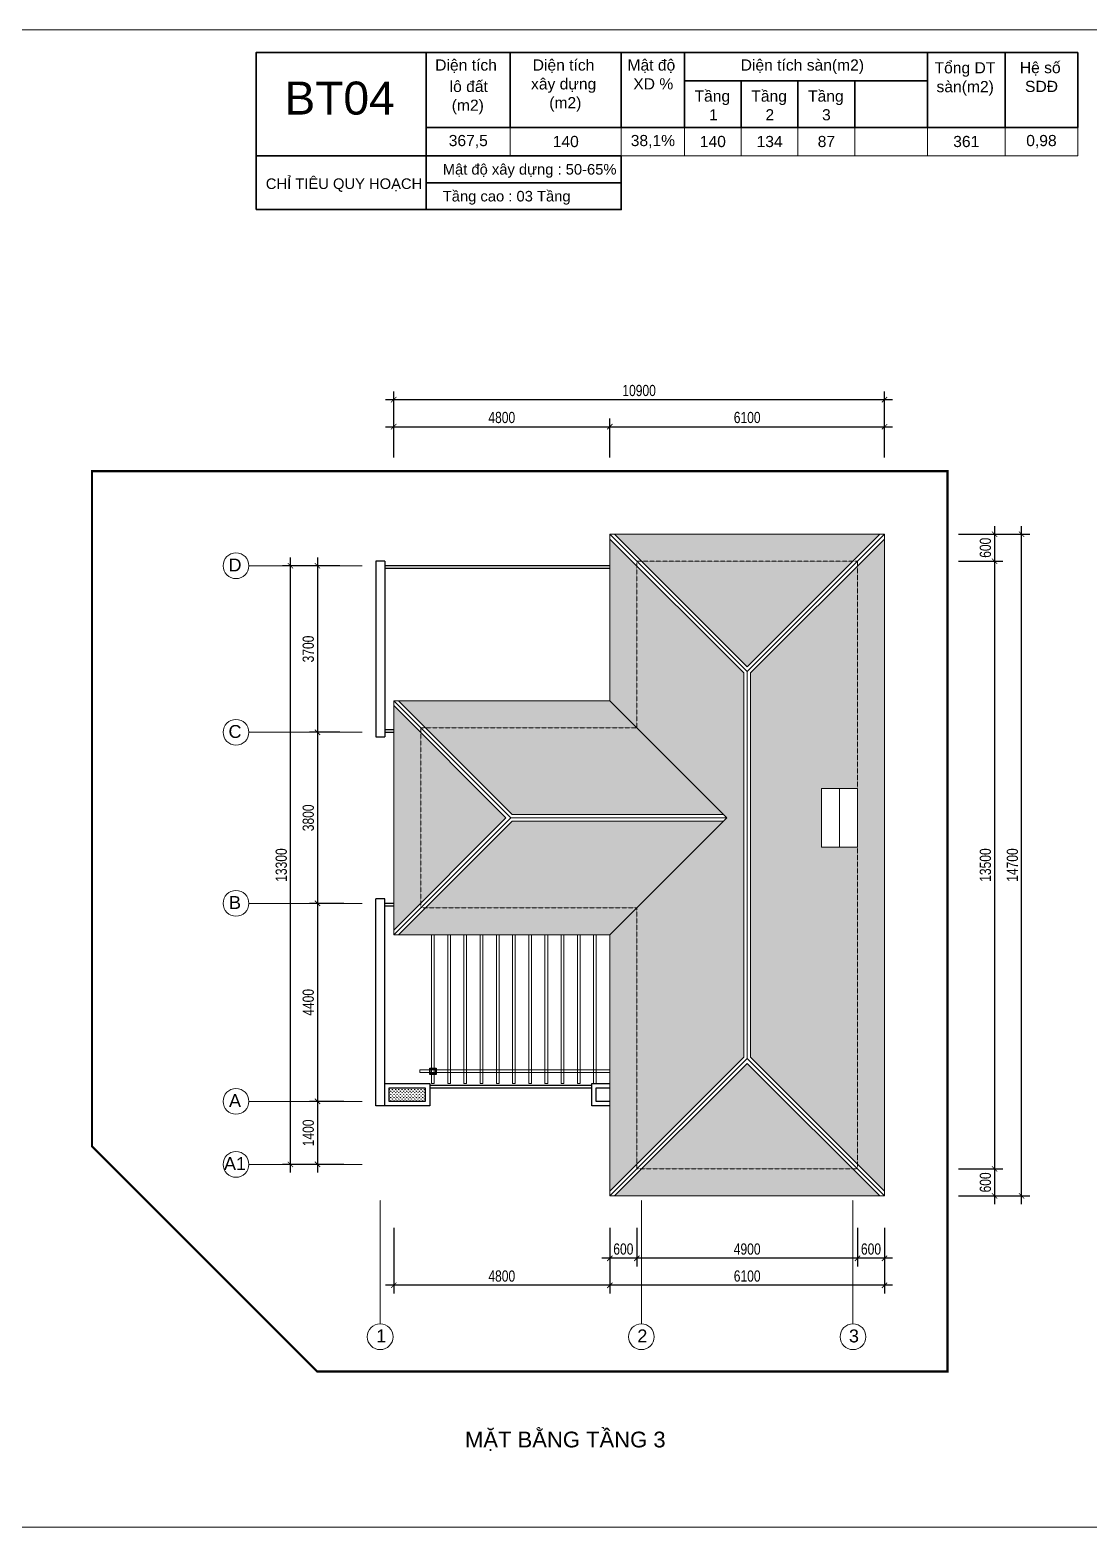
# Model space of a CAD drawing. Header units: millimetres. Extents: x 33748 to 451939, y -263262 to 62681.
# Drawn here: x 250177 to 273697, y -194383 to -161119 of the extents above; entities that cross this region are included whole.
import ezdxf
from ezdxf.enums import TextEntityAlignment as Align
from ezdxf.xclip import XClip

# ---------------------------------------------------------------- set-up
doc = ezdxf.new("R2010")
doc.units = ezdxf.units.MM
doc.header["$PDMODE"] = 98
doc.linetypes.add('CENTER', pattern=[50.8, 31.75, -6.35, 6.35, -6.35])
doc.linetypes.add('HIDDEN', pattern=[0.375, 0.25, -0.125])
doc.layers.get('Defpoints').update_dxf_attribs({"color": 202, "lineweight": 13})
for name, color, linetype, lineweight in [('-CENTER', 143, 'CENTER', 13), ('-FURNITURE', 46, 'Continuous', 9), ('-HIDE', 3, 'HIDDEN', 13), ('-KH', 143, 'Continuous', 13), ('-LINE1', 7, 'Continuous', 18), ('-RANH GIOI KHU DAT', 12, 'CENTER', 18), ('-TEXT', 7, 'Continuous', 15), ('-WALL', 4, 'Continuous', 35)]:
    doc.layers.add(name, color=color, linetype=linetype, lineweight=lineweight)
for name, color, linetype in [('12. NET DIM', 9, 'Continuous'), ('13. NET HATCH', 252, 'Continuous'), ('A-Flor-Hral', 242, 'Continuous')]:
    doc.layers.add(name, color=color, linetype=linetype)
doc.styles.add('1', font='arial.ttf')
doc.styles.add('AVANH', font='', dxfattribs={"width": 0.8})
doc.styles.get("Standard").update_dxf_attribs({"font": 'arial.ttf'})
doc.styles.get('AVANH').set_extended_font_data('.VnAvantH')
doc.dimstyles.new('C_100A3', dxfattribs={"dimscale": 100, "dimtxt": 2.5, "dimasz": 1.2, "dimexe": 1.8, "dimexo": 0, "dimgap": 0.75, "dimtad": 1, "dimdec": 0, "dimzin": 0, "dimdsep": 46, "dimtxsty": 'AVANH', "dimblk": 'ARCHTICK', "dimcen": 0, "dimdle": 1.8, "dimclrd": 256, "dimclre": 256, "dimclrt": 7, "dimadec": 0, "dimazin": 0, "dimtfac": 0.0001, "dimtdec": 0, "dimtix": 1, "dimtmove": 2, "dimatfit": 3, "dimldrblk": 'ARCHTICK', "dimfxl": 1.8, "dimtolj": 1, "dimtzin": 0, "dimarcsym": 0})

# ---------------------------------------------------------------- blocks, each defined once
blk = doc.blocks.new('A$C37A47670')
at = {"layer": '-WALL'}
for p, q in [((0, 1905), (16565, 1905)), ((0, 1905), (0, 0)), ((2134, 1905), (2134, 0)), ((4959, 1905), (4959, 0)), ((6565, 1905), (6565, 0)), ((12744, 1905), (12744, 0)), ((14715, 1905), (14715, 0)), ((16565, 1905), (16565, 0)), ((6565, 1180), (12744, 1180)), ((8008, 1180), (8008, 0)), ((9451, 1180), (9451, 0)), ((10894, 1180), (10894, 0)), ((0, 0), (16565, 0))]:
    blk.add_line(p, q, dxfattribs=at)
for s, height, p in [('Diện tích', 284.5, (227, 1443)), ('Diện tích', 284.5, (2706, 1443)), ('Mật độ', 284.5, (5115, 1443)), ('Diện tích sàn(m2)', 284.48, (7994, 1443)), ('Tổng DT', 284.5, (12923, 1373)), ('Hệ số', 284.5, (15091, 1378)), (' lô đất', 284.5, (484, 899)), ('xây dựng', 284.5, (2663, 964)), ('XD %%%', 284.5, (5263, 964)), ('sàn(m2)', 284.5, (12973, 894)), ('SDĐ', 284.5, (15223, 899)), ('(m2)', 284.5, (3127, 485)), ('Tầng', 284.5, (6820, 653)), ('Tầng', 284.5, (8263, 653)), ('Tầng', 284.5, (9706, 653)), ('(m2)', 284.5, (647, 420)), ('1', 284, (7192, 178)), ('2', 284, (8624, 178)), ('3', 284, (10063, 178))]:
    blk.add_text(s, height=height, dxfattribs=at).set_placement(p)
blk = doc.blocks.new('A$Cc865fbe0')
at = {"layer": '-WALL'}
for points in [[(0, 0), (3775, 0), (3775, 1194), (0, 1194)], [(3775, 597), (8107, 597), (8107, 1194), (3775, 1194)], [(3775, 0), (8107, 0), (8107, 597), (3775, 597)]]:
    blk.add_lwpolyline(points, close=True, dxfattribs=at)
for s, p in [('Mật độ xây dựng : 50-65%%%', (4141, 778)), ('CHỈ TIÊU QUY HOẠCH', (212, 458)), ('Tầng cao : 03 Tầng', (4141, 181))]:
    blk.add_text(s, height=234.37, dxfattribs=at).set_placement(p)
blk = doc.blocks.new('*T258')
at = {"layer": '-LINE1', "linetype": 'ByBlock', "lineweight": -2, "transparency": 16777216}
for p, q in [((0, 0), (176.96, 0)), ((0, 0), (0, -25.17)), ((16.05, 0), (16.05, -25.17)), ((34.58, 0), (34.58, -25.17)), ((59.1, 0), (59.1, -25.17)), ((73.04, 0), (73.04, -25.17)), ((85.57, 0), (85.57, -25.17)), ((98.09, 0), (98.09, -25.17)), ((110.62, 0), (110.62, -25.17)), ((126.68, 0), (126.68, -25.17)), ((143.79, 0), (143.79, -25.17)), ((159.84, 0), (159.84, -25.17)), ((176.96, 0), (176.96, -25.17)), ((0, -6.29), (176.96, -6.29)), ((0, -12.59), (176.96, -12.59)), ((0, -18.88), (176.96, -18.88)), ((0, -25.17), (176.96, -25.17))]:
    blk.add_line(p, q, dxfattribs=at)
at = {"layer": '-LINE1', "color": 0, "transparency": 16777216, "char_height": 2.4694}
for s, insert, width, attachment_point in [('{\\fArial|b1|i0|c0;M1 BT', (1.5, -4.79), 13.055, 7), ('{\\fArial|b0|i0|c0;250', (25.32, -3.15), 15.5244, 5), ('{\\fArial|b0|i0|c0;117,6', (46.84, -3.15), 21.5217, 5), ('{\\fArial|b0|i0|c0;47,0%', (66.07, -3.15), 10.9383, 5), ('{\\fArial|b0|i0|c0;117,6', (79.3, -3.15), 9.5272, 5), ('{\\fArial|b0|i0|c0;117,6', (91.83, -3.15), 9.5272, 5), ('{\\fArial|b0|i0|c0;79,3', (104.36, -3.15), 9.5272, 5), ('{\\fArial|b0|i0|c0;314,5', (135.23, -3.15), 14.1133, 5), ('{\\fArial|b0|i0|c0;1,26', (151.82, -3.15), 13.055, 5), ('{\\fArial|b1|i0|c0;49', (168.4, -3.15), 14.1133, 5), ('{\\fArial|b0|i0|c0;', (112.12, -4.79), 13.055, 7), ('{\\fArial|b1|i0|c0;M2 BT', (1.5, -11.09), 13.055, 7), ('{\\fArial|b0|i0|c0;328', (25.32, -9.44), 15.5244, 5), ('{\\fArial|b0|i0|c0;135,5', (46.84, -9.44), 21.5217, 5), ('{\\fArial|b0|i0|c0;41,3%', (66.07, -9.44), 10.9383, 5), ('{\\fArial|b0|i0|c0;135,5', (79.3, -9.44), 9.5272, 5), ('{\\fArial|b0|i0|c0;135,5', (91.83, -9.44), 9.5272, 5), ('{\\fArial|b0|i0|c0;92,6', (104.36, -9.44), 9.5272, 5), ('{\\fArial|b0|i0|c0;363,6', (135.23, -9.44), 14.1133, 5), ('{\\fArial|b0|i0|c0;1,11', (151.82, -9.44), 13.055, 5), ('{\\fArial|b1|i0|c0;6', (168.4, -9.44), 14.1133, 5), ('{\\fArial|b0|i0|c0;', (112.12, -11.09), 13.055, 7), ('{\\fArial|b1|i0|c0;M3 BT', (1.5, -17.38), 13.055, 7), ('{\\fArial|b0|i0|c0;242,5', (25.32, -15.73), 15.5244, 5), ('{\\fArial|b0|i0|c0;107,6', (46.84, -15.73), 21.5217, 5), ('{\\fArial|b0|i0|c0;44,4%', (66.07, -15.73), 10.9383, 5), ('{\\fArial|b0|i0|c0;107,6', (79.3, -15.73), 9.5272, 5), ('{\\fArial|b0|i0|c0;107,6', (91.83, -15.73), 9.5272, 5), ('{\\fArial|b0|i0|c0;78,4', (104.36, -15.73), 9.5272, 5), ('{\\fArial|b0|i0|c0;293,6', (135.23, -15.73), 14.1133, 5), ('{\\fArial|b0|i0|c0;1,21', (151.82, -15.73), 13.055, 5), ('{\\fArial|b1|i0|c0;2', (168.4, -15.73), 14.1133, 5), ('{\\fArial|b0|i0|c0;', (112.12, -17.38), 13.055, 7), ('{\\fArial|b1|i0|c0;M4 BT', (1.5, -23.67), 13.055, 7), ('{\\fArial|b0|i0|c0;367,5', (25.32, -22.02), 15.5244, 5), ('{\\fArial|b0|i0|c0;140', (46.84, -22.02), 21.5217, 5), ('{\\fArial|b0|i0|c0;38,1%', (66.07, -22.02), 10.9383, 5), ('{\\fArial|b0|i0|c0;140', (79.3, -22.02), 9.5272, 5), ('{\\fArial|b0|i0|c0;134', (91.83, -22.02), 9.5272, 5), ('{\\fArial|b0|i0|c0;87', (104.36, -22.02), 9.5272, 5), ('{\\fArial|b0|i0|c0;361', (135.23, -22.02), 14.1133, 5), ('{\\fArial|b0|i0|c0;0,98', (151.82, -22.02), 13.055, 5), ('{\\fArial|b1|i0|c0;2', (168.4, -22.02), 14.1133, 5), ('{\\fArial|b0|i0|c0;', (112.12, -23.67), 13.055, 7)]:
    blk.add_mtext(s, dxfattribs=dict(at, insert=insert, width=width, attachment_point=attachment_point))
blk = doc.blocks.new('Bang tk')
blk.add_blockref('*T258', (0, 25.17))
blk = doc.blocks.new('_ARCHTICK')
at = {"const_width": 0.15}
blk.add_lwpolyline([(-0.5, -0.5), (0.5, 0.5)], dxfattribs=at)
blk = doc.blocks.new('*D933')
at = {"layer": '12. NET DIM', "lineweight": -2, "transparency": 16777216}
for p, q in [((271600, -172144), (271600, -173104)), ((270799, -172324), (271780, -172324)), ((270799, -172924), (271780, -172924))]:
    blk.add_line(p, q, dxfattribs=at)
at = {"layer": 'Defpoints', "color": 0, "transparency": 16777216}
for p in [(270799, -172324), (270799, -172924), (271600, -172924)]:
    blk.add_point(p, dxfattribs=at)
at = {"layer": '12. NET DIM', "lineweight": -2, "transparency": 16777216, "xscale": 120, "yscale": 120, "zscale": 120}
for p, rotation in [((271600, -172324), 90), ((271600, -172924), 270)]:
    blk.add_blockref('_ARCHTICK', p, dxfattribs=dict(at, rotation=rotation))
at = {"layer": '12. NET DIM', "color": 7, "transparency": 16777216, "insert": (271396, -172624), "char_height": 250, "attachment_point": 5, "rotation": 90, "style": 'AVANH'}
blk.add_mtext('\\A1;600', dxfattribs=at)
blk = doc.blocks.new('*D934')
at = {"layer": '12. NET DIM', "lineweight": -2, "transparency": 16777216}
for p, q in [((270799, -172924), (271780, -172924)), ((271600, -172744), (271600, -186605)), ((270799, -186425), (271780, -186425))]:
    blk.add_line(p, q, dxfattribs=at)
at = {"layer": 'Defpoints', "color": 0, "transparency": 16777216}
for p in [(270799, -172924), (270799, -186425), (271600, -186425)]:
    blk.add_point(p, dxfattribs=at)
at = {"layer": '12. NET DIM', "lineweight": -2, "transparency": 16777216, "xscale": 120, "yscale": 120, "zscale": 120}
for p, rotation in [((271600, -172924), 90), ((271600, -186425), 270)]:
    blk.add_blockref('_ARCHTICK', p, dxfattribs=dict(at, rotation=rotation))
at = {"layer": '12. NET DIM', "color": 7, "transparency": 16777216, "insert": (271396, -179674), "char_height": 250, "attachment_point": 5, "rotation": 90, "style": 'AVANH'}
blk.add_mtext('\\A1;13500', dxfattribs=at)
blk = doc.blocks.new('*D935')
at = {"layer": '12. NET DIM', "lineweight": -2, "transparency": 16777216}
for p, q in [((271600, -186245), (271600, -187205)), ((270799, -186425), (271780, -186425)), ((270799, -187025), (271780, -187025))]:
    blk.add_line(p, q, dxfattribs=at)
at = {"layer": 'Defpoints', "color": 0, "transparency": 16777216}
for p in [(270799, -186425), (270799, -187025), (271600, -187025)]:
    blk.add_point(p, dxfattribs=at)
at = {"layer": '12. NET DIM', "lineweight": -2, "transparency": 16777216, "xscale": 120, "yscale": 120, "zscale": 120}
for p, rotation in [((271600, -186425), 90), ((271600, -187025), 270)]:
    blk.add_blockref('_ARCHTICK', p, dxfattribs=dict(at, rotation=rotation))
at = {"layer": '12. NET DIM', "color": 7, "transparency": 16777216, "insert": (271396, -186725), "char_height": 250, "attachment_point": 5, "rotation": 90, "style": 'AVANH'}
blk.add_mtext('\\A1;600', dxfattribs=at)
blk = doc.blocks.new('*D936')
at = {"layer": '12. NET DIM', "lineweight": -2, "transparency": 16777216}
for p, q in [((272200, -187205), (272200, -172144)), ((270799, -172324), (272380, -172324)), ((270799, -187025), (272380, -187025))]:
    blk.add_line(p, q, dxfattribs=at)
at = {"layer": 'Defpoints', "color": 0, "transparency": 16777216}
for p in [(270799, -172324), (272200, -172324), (270799, -187025)]:
    blk.add_point(p, dxfattribs=at)
at = {"layer": '12. NET DIM', "lineweight": -2, "transparency": 16777216, "xscale": 120, "yscale": 120, "zscale": 120}
for p, rotation in [((272200, -172324), 90), ((272200, -187025), 270)]:
    blk.add_blockref('_ARCHTICK', p, dxfattribs=dict(at, rotation=rotation))
at = {"layer": '12. NET DIM', "color": 7, "transparency": 16777216, "insert": (271996, -179674), "char_height": 250, "attachment_point": 5, "rotation": 90, "style": 'AVANH'}
blk.add_mtext('\\A1;14700', dxfattribs=at)
blk = doc.blocks.new('*D937')
at = {"layer": '12. NET DIM', "lineweight": -2, "transparency": 16777216}
for p, q in [((268555, -187737), (268555, -188591)), ((269155, -187737), (269155, -188591)), ((269335, -188411), (268375, -188411))]:
    blk.add_line(p, q, dxfattribs=at)
at = {"layer": 'Defpoints', "color": 0, "transparency": 16777216}
for p in [(268555, -187737), (269155, -187737), (268555, -188411)]:
    blk.add_point(p, dxfattribs=at)
at = {"layer": '12. NET DIM', "lineweight": -2, "transparency": 16777216, "xscale": 120, "yscale": 120, "zscale": 120, "rotation": 180}
blk.add_blockref('_ARCHTICK', (268555, -188411), dxfattribs=at)
at = {"layer": '12. NET DIM', "lineweight": -2, "transparency": 16777216, "xscale": 120, "yscale": 120, "zscale": 120}
blk.add_blockref('_ARCHTICK', (269155, -188411), dxfattribs=at)
at = {"layer": '12. NET DIM', "color": 7, "transparency": 16777216, "insert": (268855, -188207), "char_height": 250, "attachment_point": 5, "style": 'AVANH'}
blk.add_mtext('\\A1;600', dxfattribs=at)
blk = doc.blocks.new('*D938')
at = {"layer": '12. NET DIM', "lineweight": -2, "transparency": 16777216}
for p, q in [((263655, -187737), (263655, -188591)), ((268555, -187737), (268555, -188591)), ((268735, -188411), (263475, -188411))]:
    blk.add_line(p, q, dxfattribs=at)
at = {"layer": 'Defpoints', "color": 0, "transparency": 16777216}
for p in [(263655, -187737), (268555, -187737), (263655, -188411)]:
    blk.add_point(p, dxfattribs=at)
at = {"layer": '12. NET DIM', "lineweight": -2, "transparency": 16777216, "xscale": 120, "yscale": 120, "zscale": 120, "rotation": 180}
blk.add_blockref('_ARCHTICK', (263655, -188411), dxfattribs=at)
at = {"layer": '12. NET DIM', "lineweight": -2, "transparency": 16777216, "xscale": 120, "yscale": 120, "zscale": 120}
blk.add_blockref('_ARCHTICK', (268555, -188411), dxfattribs=at)
at = {"layer": '12. NET DIM', "color": 7, "transparency": 16777216, "insert": (266105, -188207), "char_height": 250, "attachment_point": 5, "style": 'AVANH'}
blk.add_mtext('\\A1;4900', dxfattribs=at)
blk = doc.blocks.new('*D939')
at = {"layer": '12. NET DIM', "lineweight": -2, "transparency": 16777216}
for p, q in [((263055, -187737), (263055, -188591)), ((263655, -187737), (263655, -188591)), ((263835, -188411), (262875, -188411))]:
    blk.add_line(p, q, dxfattribs=at)
at = {"layer": 'Defpoints', "color": 0, "transparency": 16777216}
for p in [(263055, -187737), (263655, -187737), (263055, -188411)]:
    blk.add_point(p, dxfattribs=at)
at = {"layer": '12. NET DIM', "lineweight": -2, "transparency": 16777216, "xscale": 120, "yscale": 120, "zscale": 120, "rotation": 180}
blk.add_blockref('_ARCHTICK', (263055, -188411), dxfattribs=at)
at = {"layer": '12. NET DIM', "lineweight": -2, "transparency": 16777216, "xscale": 120, "yscale": 120, "zscale": 120}
blk.add_blockref('_ARCHTICK', (263655, -188411), dxfattribs=at)
at = {"layer": '12. NET DIM', "color": 7, "transparency": 16777216, "insert": (263355, -188207), "char_height": 250, "attachment_point": 5, "style": 'AVANH'}
blk.add_mtext('\\A1;600', dxfattribs=at)
blk = doc.blocks.new('*D940')
at = {"layer": '12. NET DIM', "lineweight": -2, "transparency": 16777216}
for p, q in [((263055, -187737), (263055, -189191)), ((269155, -187737), (269155, -189191)), ((269335, -189011), (262875, -189011))]:
    blk.add_line(p, q, dxfattribs=at)
at = {"layer": 'Defpoints', "color": 0, "transparency": 16777216}
for p in [(263055, -187737), (269155, -187737), (263055, -189011)]:
    blk.add_point(p, dxfattribs=at)
at = {"layer": '12. NET DIM', "lineweight": -2, "transparency": 16777216, "xscale": 120, "yscale": 120, "zscale": 120, "rotation": 180}
blk.add_blockref('_ARCHTICK', (263055, -189011), dxfattribs=at)
at = {"layer": '12. NET DIM', "lineweight": -2, "transparency": 16777216, "xscale": 120, "yscale": 120, "zscale": 120}
blk.add_blockref('_ARCHTICK', (269155, -189011), dxfattribs=at)
at = {"layer": '12. NET DIM', "color": 7, "transparency": 16777216, "insert": (266105, -188807), "char_height": 250, "attachment_point": 5, "style": 'AVANH'}
blk.add_mtext('\\A1;6100', dxfattribs=at)
blk = doc.blocks.new('*D941')
at = {"layer": '12. NET DIM', "lineweight": -2, "transparency": 16777216}
for p, q in [((258255, -187737), (258255, -189191)), ((263055, -187737), (263055, -189191)), ((263235, -189011), (258075, -189011))]:
    blk.add_line(p, q, dxfattribs=at)
at = {"layer": 'Defpoints', "color": 0, "transparency": 16777216}
for p in [(258255, -187737), (263055, -187737), (258255, -189011)]:
    blk.add_point(p, dxfattribs=at)
at = {"layer": '12. NET DIM', "lineweight": -2, "transparency": 16777216, "xscale": 120, "yscale": 120, "zscale": 120, "rotation": 180}
blk.add_blockref('_ARCHTICK', (258255, -189011), dxfattribs=at)
at = {"layer": '12. NET DIM', "lineweight": -2, "transparency": 16777216, "xscale": 120, "yscale": 120, "zscale": 120}
blk.add_blockref('_ARCHTICK', (263055, -189011), dxfattribs=at)
at = {"layer": '12. NET DIM', "color": 7, "transparency": 16777216, "insert": (260655, -188807), "char_height": 250, "attachment_point": 5, "style": 'AVANH'}
blk.add_mtext('\\A1;4800', dxfattribs=at)
blk = doc.blocks.new('*D942')
at = {"layer": '12. NET DIM', "lineweight": -2, "transparency": 16777216}
for p, q in [((258075, -169935), (263235, -169935)), ((258255, -170621), (258255, -169755)), ((263055, -170621), (263055, -169755))]:
    blk.add_line(p, q, dxfattribs=at)
at = {"layer": 'Defpoints', "color": 0, "transparency": 16777216}
for p in [(263055, -169935), (258255, -170621), (263055, -170621)]:
    blk.add_point(p, dxfattribs=at)
at = {"layer": '12. NET DIM', "lineweight": -2, "transparency": 16777216, "xscale": 120, "yscale": 120, "zscale": 120, "rotation": 180}
blk.add_blockref('_ARCHTICK', (258255, -169935), dxfattribs=at)
at = {"layer": '12. NET DIM', "lineweight": -2, "transparency": 16777216, "xscale": 120, "yscale": 120, "zscale": 120}
blk.add_blockref('_ARCHTICK', (263055, -169935), dxfattribs=at)
at = {"layer": '12. NET DIM', "color": 7, "transparency": 16777216, "insert": (260655, -169731), "char_height": 250, "attachment_point": 5, "style": 'AVANH'}
blk.add_mtext('\\A1;4800', dxfattribs=at)
blk = doc.blocks.new('*D943')
at = {"layer": '12. NET DIM', "lineweight": -2, "transparency": 16777216}
for p, q in [((262875, -169935), (269335, -169935)), ((263055, -170621), (263055, -169755)), ((269155, -170621), (269155, -169755))]:
    blk.add_line(p, q, dxfattribs=at)
at = {"layer": 'Defpoints', "color": 0, "transparency": 16777216}
for p in [(269155, -169935), (263055, -170621), (269155, -170621)]:
    blk.add_point(p, dxfattribs=at)
at = {"layer": '12. NET DIM', "lineweight": -2, "transparency": 16777216, "xscale": 120, "yscale": 120, "zscale": 120, "rotation": 180}
blk.add_blockref('_ARCHTICK', (263055, -169935), dxfattribs=at)
at = {"layer": '12. NET DIM', "lineweight": -2, "transparency": 16777216, "xscale": 120, "yscale": 120, "zscale": 120}
blk.add_blockref('_ARCHTICK', (269155, -169935), dxfattribs=at)
at = {"layer": '12. NET DIM', "color": 7, "transparency": 16777216, "insert": (266105, -169731), "char_height": 250, "attachment_point": 5, "style": 'AVANH'}
blk.add_mtext('\\A1;6100', dxfattribs=at)
blk = doc.blocks.new('*D944')
at = {"layer": '12. NET DIM', "lineweight": -2, "transparency": 16777216}
for p, q in [((258255, -170621), (258255, -169155)), ((269155, -170621), (269155, -169155)), ((269335, -169335), (258075, -169335))]:
    blk.add_line(p, q, dxfattribs=at)
at = {"layer": 'Defpoints', "color": 0, "transparency": 16777216}
for p in [(258255, -169335), (258255, -170621), (269155, -170621)]:
    blk.add_point(p, dxfattribs=at)
at = {"layer": '12. NET DIM', "lineweight": -2, "transparency": 16777216, "xscale": 120, "yscale": 120, "zscale": 120, "rotation": 180}
blk.add_blockref('_ARCHTICK', (258255, -169335), dxfattribs=at)
at = {"layer": '12. NET DIM', "lineweight": -2, "transparency": 16777216, "xscale": 120, "yscale": 120, "zscale": 120}
blk.add_blockref('_ARCHTICK', (269155, -169335), dxfattribs=at)
at = {"layer": '12. NET DIM', "color": 7, "transparency": 16777216, "insert": (263705, -169131), "char_height": 250, "attachment_point": 5, "style": 'AVANH'}
blk.add_mtext('\\A1;10900', dxfattribs=at)
blk = doc.blocks.new('*D951')
at = {"layer": '12. NET DIM', "lineweight": -2, "transparency": 16777216}
for p, q in [((256563, -172844), (256563, -176905)), ((257058, -173024), (256383, -173024)), ((257058, -176725), (256383, -176725))]:
    blk.add_line(p, q, dxfattribs=at)
at = {"layer": 'Defpoints', "color": 0, "transparency": 16777216}
for p in [(257058, -173024), (256563, -176725), (257058, -176725)]:
    blk.add_point(p, dxfattribs=at)
at = {"layer": '12. NET DIM', "lineweight": -2, "transparency": 16777216, "xscale": 120, "yscale": 120, "zscale": 120}
for p, rotation in [((256563, -173024), 90), ((256563, -176725), 270)]:
    blk.add_blockref('_ARCHTICK', p, dxfattribs=dict(at, rotation=rotation))
at = {"layer": '12. NET DIM', "color": 7, "transparency": 16777216, "insert": (256359, -174874), "char_height": 250, "attachment_point": 5, "rotation": 90, "style": 'AVANH'}
blk.add_mtext('\\A1;3700', dxfattribs=at)
blk = doc.blocks.new('*D952')
at = {"layer": '12. NET DIM', "lineweight": -2, "transparency": 16777216}
for p, q in [((256563, -176545), (256563, -180705)), ((257058, -176725), (256383, -176725)), ((257150, -180525), (256383, -180525))]:
    blk.add_line(p, q, dxfattribs=at)
at = {"layer": 'Defpoints', "color": 0, "transparency": 16777216}
for p in [(257058, -176725), (256563, -180525), (257150, -180525)]:
    blk.add_point(p, dxfattribs=at)
at = {"layer": '12. NET DIM', "lineweight": -2, "transparency": 16777216, "xscale": 120, "yscale": 120, "zscale": 120}
for p, rotation in [((256563, -176725), 90), ((256563, -180525), 270)]:
    blk.add_blockref('_ARCHTICK', p, dxfattribs=dict(at, rotation=rotation))
at = {"layer": '12. NET DIM', "color": 7, "transparency": 16777216, "insert": (256359, -178625), "char_height": 250, "attachment_point": 5, "rotation": 90, "style": 'AVANH'}
blk.add_mtext('\\A1;3800', dxfattribs=at)
blk = doc.blocks.new('*D953')
at = {"layer": '12. NET DIM', "lineweight": -2, "transparency": 16777216}
for p, q in [((257150, -180525), (256383, -180525)), ((256563, -180345), (256563, -185105)), ((257150, -184925), (256383, -184925))]:
    blk.add_line(p, q, dxfattribs=at)
at = {"layer": 'Defpoints', "color": 0, "transparency": 16777216}
for p in [(257150, -180525), (256563, -184925), (257150, -184925)]:
    blk.add_point(p, dxfattribs=at)
at = {"layer": '12. NET DIM', "lineweight": -2, "transparency": 16777216, "xscale": 120, "yscale": 120, "zscale": 120}
for p, rotation in [((256563, -180525), 90), ((256563, -184925), 270)]:
    blk.add_blockref('_ARCHTICK', p, dxfattribs=dict(at, rotation=rotation))
at = {"layer": '12. NET DIM', "color": 7, "transparency": 16777216, "insert": (256359, -182725), "char_height": 250, "attachment_point": 5, "rotation": 90, "style": 'AVANH'}
blk.add_mtext('\\A1;4400', dxfattribs=at)
blk = doc.blocks.new('*D954')
at = {"layer": '12. NET DIM', "lineweight": -2, "transparency": 16777216}
for p, q in [((257150, -184925), (256383, -184925)), ((256563, -184745), (256563, -186505)), ((257150, -186325), (256383, -186325))]:
    blk.add_line(p, q, dxfattribs=at)
at = {"layer": 'Defpoints', "color": 0, "transparency": 16777216}
for p in [(257150, -184925), (256563, -186325), (257150, -186325)]:
    blk.add_point(p, dxfattribs=at)
at = {"layer": '12. NET DIM', "lineweight": -2, "transparency": 16777216, "xscale": 120, "yscale": 120, "zscale": 120}
for p, rotation in [((256563, -184925), 90), ((256563, -186325), 270)]:
    blk.add_blockref('_ARCHTICK', p, dxfattribs=dict(at, rotation=rotation))
at = {"layer": '12. NET DIM', "color": 7, "transparency": 16777216, "insert": (256359, -185625), "char_height": 250, "attachment_point": 5, "rotation": 90, "style": 'AVANH'}
blk.add_mtext('\\A1;1400', dxfattribs=at)
blk = doc.blocks.new('*D955')
at = {"layer": '12. NET DIM', "lineweight": -2, "transparency": 16777216}
for p, q in [((255963, -186505), (255963, -172844)), ((257058, -173024), (255783, -173024)), ((257150, -186325), (255783, -186325))]:
    blk.add_line(p, q, dxfattribs=at)
at = {"layer": 'Defpoints', "color": 0, "transparency": 16777216}
for p in [(255963, -173024), (257058, -173024), (257150, -186325)]:
    blk.add_point(p, dxfattribs=at)
at = {"layer": '12. NET DIM', "lineweight": -2, "transparency": 16777216, "xscale": 120, "yscale": 120, "zscale": 120}
for p, rotation in [((255963, -173024), 90), ((255963, -186325), 270)]:
    blk.add_blockref('_ARCHTICK', p, dxfattribs=dict(at, rotation=rotation))
at = {"layer": '12. NET DIM', "color": 7, "transparency": 16777216, "insert": (255759, -179674), "char_height": 250, "attachment_point": 5, "rotation": 90, "style": 'AVANH'}
blk.add_mtext('\\A1;13300', dxfattribs=at)

msp = doc.modelspace()

# ---------------------------------------------------------------- hatches: boundary and pattern name
at = {"layer": '13. NET HATCH'}
h = msp.add_hatch(dxfattribs=at)
h.set_pattern_fill('N-ONG-01', color=256, scale=200, angle=270)
h.set_pattern_definition([(184.9697, (200, -58397.928), (2400.0002103, 199.9982614), [184.6944, -4432.6642]), (90, (16, -58413.93), (-200, 200), [16, -184]), (270, (0, -58213.93), (200, -200), [56, -144]), (0, (0, -58269.93), (200, 200), [20, -180]), (180, (20, -58397.93), (-200, -200), [20, -180]), (270, (0, -58397.93), (200, -200), [16, -184]), (270, (16, -58213.93), (200, -200), [40, -160]), (355.0303, (16, -58253.928), (2400.0002103, -199.9982614), [184.6944, -4432.6642]), (322.6961, (26, -58253.928), (-3400.00214834, 2599.99717798), [52.8016, -5227.35]), (288.4349, (68, -58285.93), (199.99968, -400.000087), [50.5964, -581.859]), (251.5651, (84, -58333.93), (199.99968, 400.000087), [50.5964, -581.859]), (217.3039, (68, -58381.928), (-3400.00214834, -2599.99717798), [52.8016, -5227.35]), (290.2249, (54, -58295.928), (-800.00166712, 2199.99945287), [40.497, -4009.1944]), (249.7751, (68, -58333.928), (-800.00166712, -2199.99945287), [40.497, -4009.1944]), (217.4054, (54, -58371.928), (-2599.998493, -2000.00199052), [42.8018, -4237.385]), (322.5946, (20, -58269.928), (-2599.998493, 2000.00199052), [42.8018, -4237.385])])
h.paths.add_polyline_path([(263055.2, -181224.6), (263055.2, -186918.6), (266030, -183943.7), (266030, -175405.2), (263055.2, -172430.4), (263055.2, -176024.6), (265655.2, -178624.6)])
h.paths.add_polyline_path([(260748.8, -178624.6), (258254.9, -176130.7), (258254.9, -181118.6)])
h = msp.add_hatch(dxfattribs=at)
h.set_pattern_fill('N-ONG-01', color=256, scale=200, angle=180)
h.set_pattern_definition([(94.9697, (-184, -58413.928), (199.9982614, -2400.0002103), [184.6944, -4432.6642]), (0, (-200, -58229.93), (200, 200), [16, -184]), (180, (0, -58213.93), (-200, -200), [56, -144]), (270, (-56, -58213.93), (200, -200), [20, -180]), (90, (-184, -58233.93), (-200, 200), [20, -180]), (180, (-184, -58213.93), (-200, -200), [16, -184]), (180, (0, -58229.93), (-200, -200), [40, -160]), (265.0303, (-40, -58229.928), (-199.9982614, -2400.0002103), [184.6944, -4432.6642]), (232.6961, (-40, -58239.928), (2599.99717798, 3400.00214834), [52.8016, -5227.35]), (198.4349, (-72, -58281.93), (-400.000087, -199.99968), [50.5964, -581.859]), (161.5651, (-120, -58297.93), (400.000087, -199.99968), [50.5964, -581.859]), (127.3039, (-168, -58281.928), (-2599.99717798, 3400.00214834), [52.8016, -5227.35]), (200.2249, (-82, -58267.928), (2199.99945287, 800.00166712), [40.497, -4009.1944]), (159.7751, (-120, -58281.928), (-2199.99945287, 800.00166712), [40.497, -4009.1944]), (127.4054, (-158, -58267.928), (-2000.00199052, 2599.998493), [42.8018, -4237.385]), (232.5946, (-56, -58233.928), (2000.00199052, 2599.998493), [42.8018, -4237.385])])
h.paths.add_polyline_path([(269048.8, -172324.3), (263161.3, -172324.3), (266105, -175268.1)])
h.paths.add_polyline_path([(265580.2, -178549.6), (263055.2, -176024.6), (258361, -176024.6), (260886, -178549.6)])
h = msp.add_hatch(dxfattribs=at)
h.set_pattern_fill('N-ONG-01', color=256, scale=200, angle=90)
h.set_pattern_definition([(4.9697, (-200, -58029.928), (-2400.0002103, -199.9982614), [184.6944, -4432.6642]), (270, (-16, -58013.93), (200, -200), [16, -184]), (90, (0, -58213.93), (-200, 200), [56, -144]), (180, (0, -58157.93), (-200, -200), [20, -180]), (0, (-20, -58029.93), (200, 200), [20, -180]), (90, (0, -58029.93), (-200, 200), [16, -184]), (90, (-16, -58213.93), (-200, 200), [40, -160]), (175.0303, (-16, -58173.928), (-2400.0002103, 199.9982614), [184.6944, -4432.6642]), (142.6961, (-26, -58173.928), (3400.00214834, -2599.99717798), [52.8016, -5227.35]), (108.4349, (-68, -58141.93), (-199.99968, 400.000087), [50.5964, -581.859]), (71.5651, (-84, -58093.93), (-199.99968, -400.000087), [50.5964, -581.859]), (37.3039, (-68, -58045.928), (3400.00214834, 2599.99717798), [52.8016, -5227.35]), (110.2249, (-54, -58131.928), (800.00166712, -2199.99945287), [40.497, -4009.1944]), (69.7751, (-68, -58093.928), (800.00166712, 2199.99945287), [40.497, -4009.1944]), (37.4054, (-54, -58055.928), (2599.998493, 2000.00199052), [42.8018, -4237.385]), (142.5946, (-20, -58157.928), (2599.998493, -2000.00199052), [42.8018, -4237.385])])
h.paths.add_polyline_path([(269154.9, -172430.4), (266180, -175405.2), (266180, -183943.7), (269154.9, -186918.6)])
h.paths.add_polyline_path([(267754.9, -179274.6), (267754.9, -177974.6), (268554.9, -177974.6), (268554.9, -179274.6)], flags=16)
h = msp.add_hatch(dxfattribs=at)
h.set_pattern_fill('N-ONG-01', color=256, scale=200)
h.set_pattern_definition([(274.9697, (184, -58013.928), (-199.9982614, 2400.0002103), [184.6944, -4432.6642]), (180, (200, -58197.93), (-200, -200), [16, -184]), (0, (0, -58213.93), (200, 200), [56, -144]), (90, (56, -58213.93), (-200, 200), [20, -180]), (270, (184, -58193.93), (200, -200), [20, -180]), (0, (184, -58213.93), (200, 200), [16, -184]), (0, (0, -58197.93), (200, 200), [40, -160]), (85.0303, (40, -58197.928), (199.9982614, 2400.0002103), [184.6944, -4432.6642]), (52.6961, (40, -58187.928), (-2599.99717798, -3400.00214834), [52.8016, -5227.35]), (18.4349, (72, -58145.93), (400.000087, 199.99968), [50.5964, -581.859]), (341.5651, (120, -58129.93), (-400.000087, 199.99968), [50.5964, -581.859]), (307.3039, (168, -58145.928), (2599.99717798, -3400.00214834), [52.8016, -5227.35]), (20.2249, (82, -58159.928), (-2199.99945287, -800.00166712), [40.497, -4009.1944]), (339.7751, (120, -58145.928), (2199.99945287, -800.00166712), [40.497, -4009.1944]), (307.4054, (158, -58159.928), (2000.00199052, -2599.998493), [42.8018, -4237.385]), (52.5946, (56, -58193.928), (-2000.00199052, -2599.998493), [42.8018, -4237.385])])
h.paths.add_polyline_path([(265580.2, -178699.6), (260886, -178699.6), (258361, -181224.6), (263055.2, -181224.6)])
h.paths.add_polyline_path([(263161.3, -187024.6), (269048.8, -187024.6), (266105, -184080.9)])
h = msp.add_hatch(dxfattribs=at)
h.set_pattern_fill('CO-01', color=256, scale=50)
h.set_pattern_definition([(90, (20924.53, -165079.56), (-35.355339, 35.355339), [9.375, -61.335678]), (45, (20924.53, -165079.56), (-35.355339, 35.355339), [9.375, -40.625]), (135, (20924.53, -165079.56), (-35.355339, -35.355339), [9.375, -40.625])])
h.paths.add_polyline_path([(258954.9, -184924.6), (258154.9, -184924.6), (258154.9, -184624.6), (258954.9, -184624.6)])

# ---------------------------------------------------------------- linework, layer by layer
at = {"layer": '-CENTER', "ltscale": 0.1}
for p, q in [((257552.1, -173024.3), (255032.6, -173024.3)), ((257552.1, -176724.6), (255032.6, -176724.6)), ((257552.1, -180524.6), (255032.6, -180524.6)), ((257552.1, -184924.6), (255032.6, -184924.6)), ((257552.1, -186324.6), (255032.6, -186324.6)), ((257954.9, -187120.1), (257954.9, -189868.2)), ((263755.2, -187120.1), (263755.2, -189868.2)), ((268454.9, -187120.1), (268454.9, -189868.2))]:
    msp.add_line(p, q, dxfattribs=at)
at = {"layer": '-FURNITURE'}
for points in [[(259154.9, -184524.6), (259094.9, -184524.6), (259094.9, -181224.6), (259154.9, -181224.6)], [(259514.9, -184524.6), (259454.9, -184524.6), (259454.9, -181224.6), (259514.9, -181224.6)], [(259874.9, -184524.6), (259814.9, -184524.6), (259814.9, -181224.6), (259874.9, -181224.6)], [(260234.9, -184524.6), (260174.9, -184524.6), (260174.9, -181224.6), (260234.9, -181224.6)], [(260594.9, -184524.6), (260534.9, -184524.6), (260534.9, -181224.6), (260594.9, -181224.6)], [(260954.9, -184524.6), (260894.9, -184524.6), (260894.9, -181224.6), (260954.9, -181224.6)], [(261314.9, -184524.6), (261254.9, -184524.6), (261254.9, -181224.6), (261314.9, -181224.6)], [(261674.9, -184524.6), (261614.9, -184524.6), (261614.9, -181224.6), (261674.9, -181224.6)], [(262034.9, -184524.6), (261974.9, -184524.6), (261974.9, -181224.6), (262034.9, -181224.6)], [(262394.9, -184524.6), (262334.9, -184524.6), (262334.9, -181224.6), (262394.9, -181224.6)], [(262754.9, -184524.6), (262694.9, -184524.6), (262694.9, -181224.6), (262754.9, -181224.6)], [(263055.2, -184224.6), (263055.2, -184284.6), (258834.9, -184284.6), (258834.9, -184224.6)]]:
    msp.add_lwpolyline(points, close=True, dxfattribs=at)
at = {"layer": '-HIDE', "ltscale": 5}
for points in [[(263655.2, -176624.6), (263655.2, -172924.3), (268554.9, -172924.3), (268554.9, -186424.6), (263655.2, -186424.6), (263655.2, -180624.6)], [(263655.2, -180624.6), (258854.9, -180624.6), (258854.9, -176624.6), (263655.2, -176624.6)]]:
    msp.add_lwpolyline(points, dxfattribs=at)
at = {"layer": '-KH'}
for centre in [(254752.9, -173024.3), (254752.9, -176724.6), (254752.9, -180524.6), (254752.9, -184924.6), (254752.9, -186324.6), (257954.9, -190154.5), (263755.2, -190154.5), (268454.9, -190154.5)]:
    msp.add_circle(centre, 286.3, dxfattribs=at)
at = {"layer": '-LINE1'}
for points in [[(263055.2, -181224.6), (258254.9, -181224.6), (258254.9, -176024.6), (263055.2, -176024.6), (263055.2, -172324.3), (269154.9, -172324.3), (269154.9, -187024.6), (263055.2, -187024.6)], [(267754.9, -179274.6), (268554.9, -179274.6), (268554.9, -177974.6), (267754.9, -177974.6)]]:
    msp.add_lwpolyline(points, close=True, dxfattribs=at)
for points in [[(269154.9, -172324.3), (266105, -175374.2), (263055.2, -172324.3)], [(263055.2, -172430.4), (266030, -175405.2), (266030, -183943.7), (263055.2, -186918.6)], [(269048.8, -172324.3), (266105, -175268.1), (263161.3, -172324.3)], [(269154.9, -172430.4), (266180, -175405.2), (266180, -183943.7), (269154.9, -186918.6)], [(266105, -175374.2), (266105, -183974.8)], [(258254.9, -181224.6), (260854.9, -178624.6), (258254.9, -176024.6)], [(258254.9, -181118.6), (260748.8, -178624.6), (258254.9, -176130.7)], [(258361, -176024.6), (260886, -178549.6), (265580.2, -178549.6)], [(263055.2, -181224.6), (265655.2, -178624.6), (263055.2, -176024.6)], [(268154.9, -177974.6), (268154.9, -179274.6)], [(260854.9, -178624.6), (265655.2, -178624.6)], [(258361, -181224.6), (260886, -178699.6), (265580.2, -178699.6)], [(269154.9, -187024.6), (266105, -183974.8), (263055.2, -187024.6)], [(269048.8, -187024.6), (266105, -184080.9), (263161.3, -187024.6)]]:
    msp.add_lwpolyline(points, dxfattribs=at)
at = {"layer": '-RANH GIOI KHU DAT', "linetype": 'HIDDEN', "ltscale": 10, "const_width": 50}
msp.add_lwpolyline([(270554.9, -170924.3), (251554.9, -170924.3), (251554.9, -185924.3), (256554.9, -190924.3), (270554.9, -190924.3)], close=True, dxfattribs=at)
at = {"layer": '-WALL'}
msp.add_lwpolyline([(258978.7, -161618.9), (255203.4, -161618.9), (255203.4, -163916.2), (258978.7, -163916.2)], close=True, dxfattribs=at)
at = {"layer": '13. NET HATCH'}
for p, q in [((258054.9, -172924.3), (257854.9, -172924.3)), ((257854.9, -172924.3), (257854.9, -176824.6)), ((258054.9, -172924.3), (258054.9, -176824.6)), ((263055.2, -173024.3), (258054.9, -173024.3)), ((263055.2, -173084.3), (258054.9, -173084.3)), ((257854.9, -176824.6), (258054.9, -176824.6)), ((258054.9, -176664.6), (258254.9, -176664.6)), ((258054.9, -176724.6), (258254.9, -176724.6)), ((257854.9, -185024.6), (257854.9, -180424.6)), ((258054.9, -180424.6), (257854.9, -180424.6)), ((258054.9, -185024.6), (258054.9, -180424.6)), ((258254.9, -180524.6), (258054.9, -180524.6)), ((258254.9, -180584.6), (258054.9, -180584.6)), ((259054.9, -185024.6), (257854.9, -185024.6))]:
    msp.add_line(p, q, dxfattribs=at)
for points in [[(259054.9, -185024.6), (258054.9, -185024.6), (258054.9, -184524.6), (259054.9, -184524.6)], [(258954.9, -184924.6), (258154.9, -184924.6), (258154.9, -184624.6), (258954.9, -184624.6)]]:
    msp.add_lwpolyline(points, close=True, dxfattribs=at)
for points in [[(262655.2, -184574.6), (259054.9, -184574.6)], [(263055.2, -185024.6), (262655.2, -185024.6), (262655.2, -184524.6), (263055.2, -184524.6)], [(262655.2, -184634.6), (259054.9, -184634.6)], [(263055.2, -184924.6), (262755.2, -184924.6), (262755.2, -184624.6), (263055.2, -184624.6)]]:
    msp.add_lwpolyline(points, dxfattribs=at)
at = {"layer": 'A-Flor-Hral'}
for points in [[(259194.9, -184324.6), (259054.9, -184324.6), (259054.9, -184184.6), (259194.9, -184184.6)], [(259183.5, -184313.3), (259066.2, -184313.3), (259066.2, -184196), (259183.5, -184196)]]:
    msp.add_lwpolyline(points, close=True, dxfattribs=at)
at = {"layer": 'Defpoints'}
msp.add_lwpolyline([(273947.2, -194382.9), (273947.2, -161118.9), (226907.2, -161118.9), (226907.2, -194382.9)], close=True, dxfattribs=at)

# ---------------------------------------------------------------- block references
at = {"layer": '-CENTER'}
msp.add_blockref('A$Cc865fbe0', (255203.4, -165110.6), dxfattribs=at)
at = {"layer": '-TEXT'}
ref = msp.add_blockref('Bang tk', (257363.2, -163916.2), dxfattribs=dict(at, xscale=100.6227567843635, yscale=100.6227567843635, zscale=100.6227567843635))
XClip(ref).set_block_clipping_path([(16.055, 0), (159.8444444444, 6.2925925926)])
at = {"layer": '-WALL', "xscale": 0.8734614304198234, "yscale": 0.8734614304198234, "zscale": 0.8734614304198234}
msp.add_blockref('A$C37A47670', (258978.7, -163283), dxfattribs=at)

# ---------------------------------------------------------------- texts
at = {"layer": '-TEXT', "color": 4, "style": '1'}
msp.add_text('BT04', height=733.71, dxfattribs=at).set_placement((257053.6, -163219.9), align=Align.BOTTOM_CENTER)
at = {"layer": '-TEXT', "color": 2, "style": '1'}
for s, height, p in [('D', 286.3, (254731.1, -173006.2)), ('C', 286.3, (254731.1, -176706.5)), ('B', 286.3, (254731.1, -180506.5)), ('A', 286.3, (254731.1, -184906.5)), ('A1', 286.31, (254731.1, -186306.5)), ('1', 286.3, (257976.7, -190136.4)), ('2', 286.3, (263777.1, -190136.4)), ('3', 286.3, (268476.7, -190136.4))]:
    msp.add_text(s, height=height, dxfattribs=at).set_placement(p, align=Align.MIDDLE_CENTER)
at = {"layer": '-TEXT', "color": 4}
msp.add_text('MẶT BẰNG TẦNG 3', height=350, dxfattribs=at).set_placement((262065.8, -192612.9), align=Align.CENTER)

# ---------------------------------------------------------------- dimensions: what is measured, and where the dimension line sits
at = {"layer": '12. NET DIM'}
for base, p1, p2, picture, middle in [((258254.9, -169335.2), (269154.9, -170620.7), (258254.9, -170620.7), '*D944', (263704.9, -169130.9)), ((263055.2, -169935.2), (258254.9, -170620.7), (263055.2, -170620.7), '*D942', (260655, -169730.9)), ((269154.9, -169935.2), (263055.2, -170620.7), (269154.9, -170620.7), '*D943', (266105, -169730.9)), ((258254.9, -189011.3), (263055.2, -187737), (258254.9, -187737), '*D941', (260655, -188807)), ((263055.2, -188411.3), (263655.2, -187737), (263055.2, -187737), '*D939', (263355.2, -188207)), ((263055.2, -189011.3), (269154.9, -187737), (263055.2, -187737), '*D940', (266105, -188807)), ((263655.2, -188411.3), (268554.9, -187737), (263655.2, -187737), '*D938', (266105, -188207)), ((268554.9, -188411.3), (269154.9, -187737), (268554.9, -187737), '*D937', (268854.9, -188207))]:
    dim = msp.add_linear_dim(base=base, p1=p1, p2=p2, dimstyle='C_100A3', dxfattribs=at)
    dim.commit()
    dim.dimension.update_dxf_attribs({"geometry": picture, "text_midpoint": middle})
for base, p1, p2, picture, middle in [((271599.8, -172924.3), (270798.8, -172324.3), (270798.8, -172924.3), '*D933', (271395.5, -172624.3)), ((272199.8, -172324.3), (270798.8, -187024.6), (270798.8, -172324.3), '*D936', (271995.5, -179674.5)), ((255963.1, -173024.3), (257150.4, -186324.6), (257058.4, -173024.3), '*D955', (255758.8, -179674.5)), ((256563.1, -176724.6), (257058.4, -173024.3), (257058.4, -176724.6), '*D951', (256358.8, -174874.5)), ((271599.8, -186424.6), (270798.8, -172924.3), (270798.8, -186424.6), '*D934', (271395.5, -179674.5)), ((256563.1, -180524.6), (257058.4, -176724.6), (257150.4, -180524.6), '*D952', (256358.8, -178624.6)), ((256563.1, -184924.6), (257150.4, -180524.6), (257150.4, -184924.6), '*D953', (256358.8, -182724.6)), ((256563.1, -186324.6), (257150.4, -184924.6), (257150.4, -186324.6), '*D954', (256358.8, -185624.6)), ((271599.8, -187024.6), (270798.8, -186424.6), (270798.8, -187024.6), '*D935', (271395.5, -186724.6))]:
    dim = msp.add_linear_dim(base=base, p1=p1, p2=p2, angle=90, dimstyle='C_100A3', dxfattribs=at)
    dim.commit()
    dim.dimension.update_dxf_attribs({"geometry": picture, "text_midpoint": middle})

doc.saveas('drawing.dxf')
